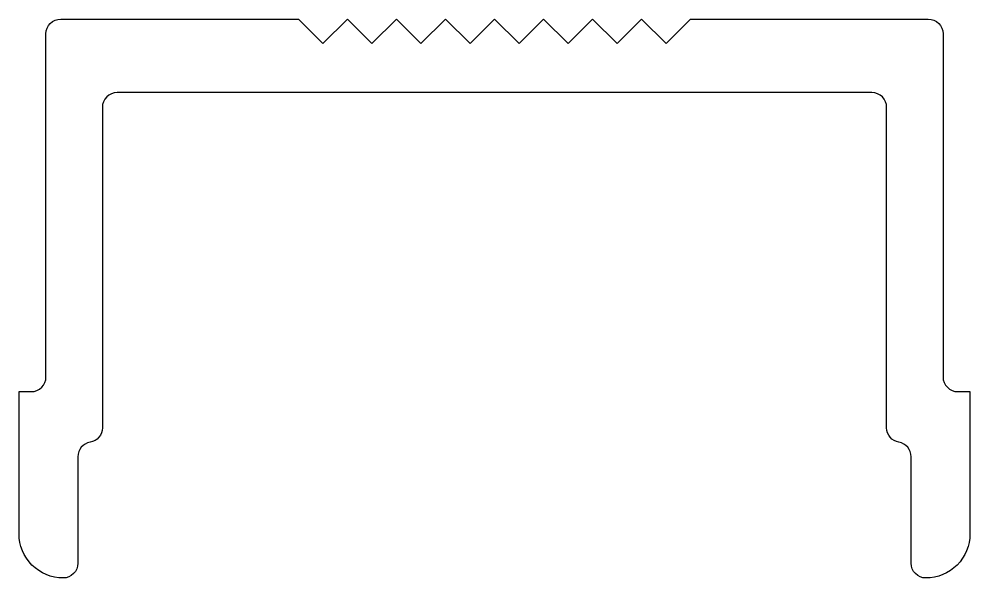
# Model space of a CAD drawing. Extents: x 256.2 to 275.6, y 259.2 to 270.6.
import ezdxf

# ---------------------------------------------------------------- set-up
doc = ezdxf.new("R2010")
doc.units = 0
doc.layers.add('ANA', color=220, linetype='CONTINUOUS')

msp = doc.modelspace()

# ---------------------------------------------------------------- linework, layer by layer
at = {"layer": 'ANA'}
msp.add_lwpolyline([(257.603, 262.012, 0.365977), (257.353, 261.716), (257.353, 259.545, -0.414214), (257.053, 259.245), (257.053, 259.245, -0.414214), (256.153, 260.145), (256.153, 263.045), (256.403, 263.045, 0.414214), (256.703, 263.345), (256.703, 270.343, -0.414214), (257.003, 270.643), (261.853, 270.643), (262.353, 270.143), (262.853, 270.643), (263.353, 270.143), (263.853, 270.643), (264.353, 270.143), (264.853, 270.643), (265.353, 270.143), (265.853, 270.643), (266.353, 270.143), (266.853, 270.643), (267.353, 270.143), (267.853, 270.643), (268.353, 270.143), (268.853, 270.643), (269.353, 270.143), (269.853, 270.643), (274.703, 270.643, -0.414214), (275.003, 270.343), (275.003, 263.345, 0.414214), (275.303, 263.045), (275.553, 263.045), (275.553, 260.145, -0.414214), (274.653, 259.245, -0.414214), (274.353, 259.545), (274.353, 261.716, 0.365977), (274.103, 262.012, -0.365977), (273.853, 262.308), (273.853, 268.843, 0.414214), (273.553, 269.143), (258.153, 269.143, 0.414214), (257.853, 268.843), (257.853, 262.308, -0.365977)], format="xyb", close=True, dxfattribs=at)

doc.saveas('drawing.dxf')
